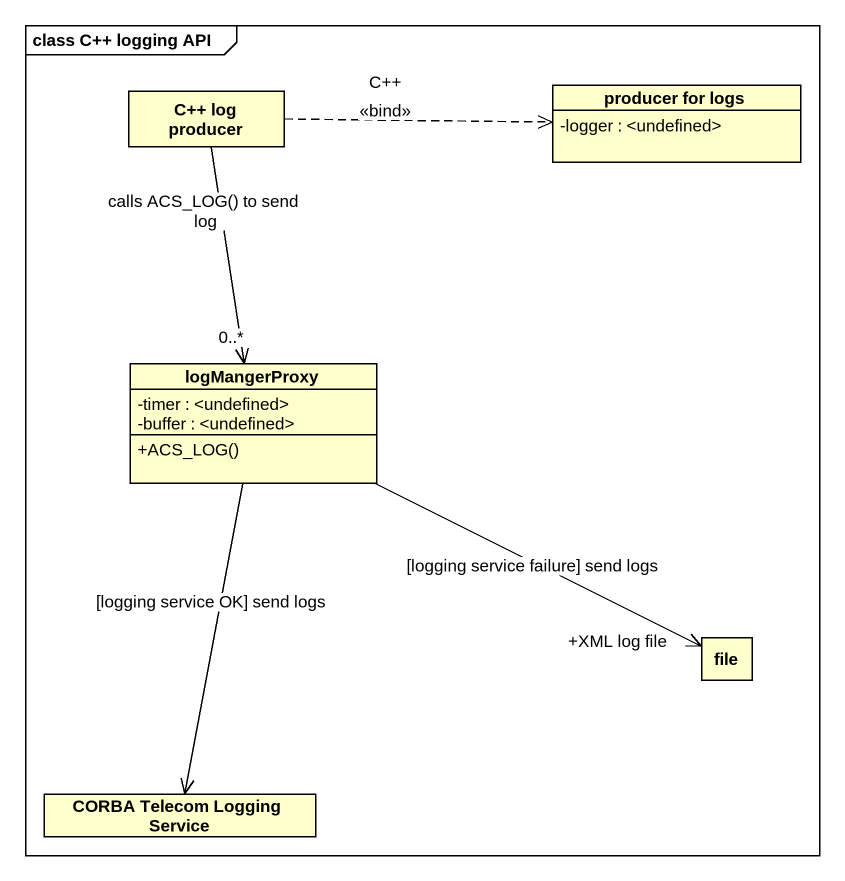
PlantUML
@startuml
mainframe class C++ logging API
hide circle
hide empty members
skinparam classAttributeIconSize 0
class "C++ log producer" as C_log_producer #FFFFCC
class "producer for logs" as producer_for_logs #FFFFCC {
  -logger : <undefined>
}
class logMangerProxy #FFFFCC {
  -timer : <undefined>
  -buffer : <undefined>
  +ACS_LOG()
}
class "file" as file_ #FFFFCC
class "CORBA Telecom Logging Service" as CORBA_Telecom_Logging #FFFFCC
C_log_producer .right.> producer_for_logs : C++\n<<bind>>
logMangerProxy "0..*" <-up- C_log_producer : calls ACS_LOG() to send log
logMangerProxy -right-> "+XML log file" file_ : [logging service failure] send logs
logMangerProxy --> CORBA_Telecom_Logging : [logging service OK] send logs
@enduml
